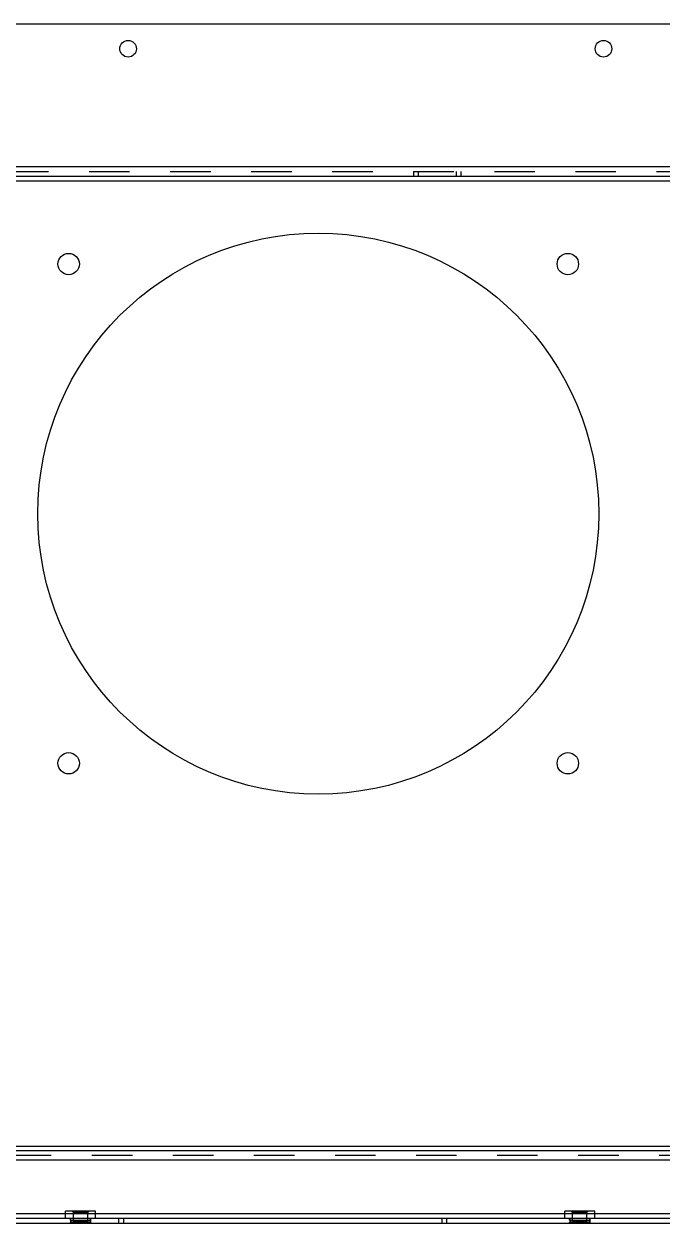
# Model space of a CAD drawing. Header units: millimetres. Extents: x 0 to 8948, y -1340 to 1100.
# Drawn here: x 7138.5 to 7272.7, y -884.2 to -632 of the extents above; entities that cross this region are included whole.
import ezdxf

# ---------------------------------------------------------------- set-up
doc = ezdxf.new("R2010")
doc.units = ezdxf.units.MM
doc.header["$LTSCALE"] = 85.25
doc.linetypes.add('HIDDEN', pattern=[0.2, 0.1, -0.1])
doc.layers.get('0').update_dxf_attribs({"linetype": 'CONTINUOUS'})
doc.layers.add('02___PRT_ALL_AXES', color=7, linetype='CONTINUOUS')
doc.layers.add('DEFAULT_2', color=8, linetype='HIDDEN')

msp = doc.modelspace()

# ---------------------------------------------------------------- linework, layer by layer
at = {"color": 7, "linetype": 'Continuous'}
for p, q in [((7125.387, -631.996), (7275.387, -631.996)), ((7049.887, -661.996), (7365.887, -661.996)), ((7047.887, -663.996), (7365.887, -663.996)), ((7050.887, -664.996), (7364.887, -664.996)), ((7365.887, -868.996), (7047.887, -868.996)), ((7050.887, -867.996), (7364.887, -867.996)), ((7365.887, -870.996), (7049.887, -870.996)), ((7063.537, -882.196), (7147.237, -882.196)), ((7153.537, -881.696), (7147.237, -881.696)), ((7147.237, -883.196), (7147.237, -881.696)), ((7153.537, -883.196), (7153.537, -881.696)), ((7153.537, -882.196), (7252.237, -882.196)), ((7258.537, -881.696), (7252.237, -881.696)), ((7252.237, -883.196), (7252.237, -881.696)), ((7258.537, -883.196), (7258.537, -881.696)), ((7258.537, -882.196), (7352.237, -882.196)), ((7049.887, -883.196), (7365.887, -883.196)), ((7158.387, -883.196), (7158.387, -884.196)), ((7159.387, -883.196), (7159.387, -884.196)), ((7226.387, -883.196), (7226.387, -884.196)), ((7227.387, -883.196), (7227.387, -884.196))]:
    msp.add_line(p, q, dxfattribs=at)
at = {"color": 3, "linetype": 'Continuous'}
msp.add_line((7049.887, -884.196), (7365.887, -884.196), dxfattribs=at)
at = {"layer": '02___PRT_ALL_AXES', "color": 8, "linetype": 'HIDDEN'}
for p, q in [((7148.287, -883.196), (7152.487, -883.196)), ((7148.287, -883.196), (7148.287, -884.196)), ((7148.287, -884.196), (7152.487, -884.196)), ((7152.487, -883.196), (7152.487, -884.196)), ((7253.287, -883.196), (7257.487, -883.196)), ((7253.287, -883.196), (7253.287, -884.196)), ((7253.287, -884.196), (7257.487, -884.196)), ((7257.487, -883.196), (7257.487, -884.196))]:
    msp.add_line(p, q, dxfattribs=at)
at = {"layer": '02___PRT_ALL_AXES', "color": 7, "linetype": 'Continuous'}
for centre, radius in [((7160.387, -637.196), 1.75), ((7260.387, -637.196), 1.75), ((7200.387, -734.996), 59), ((7147.887, -682.496), 2.25), ((7252.887, -682.496), 2.25), ((7147.887, -787.496), 2.25), ((7252.887, -787.496), 2.25)]:
    msp.add_circle(centre, radius, dxfattribs=at)
at = {"layer": 'DEFAULT_2', "color": 8, "linetype": 'HIDDEN'}
for p, q in [((7049.887, -662.996), (7365.887, -662.996)), ((7220.387, -662.996), (7220.387, -663.996)), ((7221.387, -662.996), (7221.387, -663.996)), ((7229.387, -662.996), (7229.387, -663.996)), ((7230.387, -662.996), (7230.387, -663.996)), ((7365.887, -869.996), (7049.887, -869.996)), ((7147.237, -882.196), (7153.537, -882.196)), ((7147.911, -881.716), (7147.911, -881.696)), ((7149.803, -881.716), (7147.911, -881.716)), ((7147.925, -881.716), (7147.925, -881.696)), ((7147.948, -881.696), (7147.948, -881.716)), ((7147.955, -881.716), (7147.955, -881.696)), ((7147.993, -881.696), (7147.993, -881.716)), ((7147.993, -881.716), (7147.993, -881.696)), ((7147.994, -881.696), (7147.994, -881.716)), ((7147.996, -881.716), (7147.996, -881.696)), ((7148.006, -881.716), (7148.006, -881.696)), ((7148.016, -881.696), (7148.016, -881.716)), ((7148.24, -881.716), (7148.24, -881.696)), ((7148.273, -881.716), (7148.273, -881.696)), ((7148.354, -881.716), (7148.354, -881.696)), ((7148.387, -881.716), (7148.387, -881.696)), ((7148.396, -881.696), (7148.396, -881.716)), ((7148.408, -881.716), (7148.408, -881.696)), ((7148.428, -881.696), (7148.428, -881.716)), ((7148.429, -881.716), (7148.429, -881.696)), ((7148.431, -881.716), (7148.431, -881.696)), ((7148.458, -881.716), (7148.458, -881.696)), ((7148.459, -881.716), (7148.459, -881.696)), ((7148.465, -881.716), (7148.465, -881.696)), ((7148.475, -881.716), (7148.475, -881.696)), ((7148.487, -881.696), (7148.487, -881.716)), ((7148.488, -881.716), (7148.488, -881.696)), ((7148.533, -881.716), (7148.533, -881.696)), ((7148.545, -881.716), (7148.545, -881.696)), ((7148.575, -881.716), (7148.575, -881.696)), ((7148.578, -881.716), (7148.578, -881.696)), ((7148.581, -881.716), (7148.581, -881.696)), ((7148.887, -881.996), (7148.587, -881.696)), ((7148.588, -881.716), (7148.588, -881.696)), ((7148.655, -881.716), (7148.655, -881.696)), ((7148.673, -881.696), (7148.673, -881.716)), ((7148.675, -881.716), (7148.675, -881.696)), ((7148.677, -881.716), (7148.677, -881.696)), ((7148.678, -881.696), (7148.678, -881.716)), ((7148.692, -881.696), (7148.692, -881.716)), ((7148.695, -881.716), (7148.695, -881.696)), ((7148.698, -881.716), (7148.698, -881.696)), ((7148.711, -881.716), (7148.711, -881.696)), ((7148.712, -881.716), (7148.712, -881.696)), ((7148.72, -881.716), (7148.72, -881.696)), ((7148.721, -881.716), (7148.721, -881.696)), ((7148.782, -881.716), (7148.782, -881.696)), ((7148.782, -881.716), (7148.782, -881.696)), ((7148.794, -881.696), (7148.794, -881.716)), ((7148.819, -881.716), (7148.819, -881.696)), ((7148.825, -881.716), (7148.825, -881.696)), ((7148.841, -881.716), (7148.841, -881.696)), ((7148.843, -881.716), (7148.843, -881.696)), ((7148.856, -881.696), (7148.856, -881.716)), ((7148.86, -881.716), (7148.86, -881.696)), ((7148.87, -881.716), (7148.87, -881.696)), ((7148.871, -881.716), (7148.871, -881.696)), ((7148.874, -881.716), (7148.874, -881.696)), ((7148.886, -881.716), (7148.886, -881.696)), ((7151.887, -881.996), (7148.887, -881.996)), ((7148.887, -883.866), (7148.887, -881.996)), ((7148.899, -881.696), (7148.899, -881.716)), ((7148.9, -881.716), (7148.9, -881.696)), ((7148.901, -881.716), (7148.901, -881.696)), ((7148.935, -881.696), (7148.935, -881.716)), ((7148.942, -881.716), (7148.942, -881.696)), ((7149.002, -881.716), (7149.002, -881.696)), ((7149.009, -881.696), (7149.009, -881.716)), ((7149.033, -881.716), (7149.033, -881.696)), ((7149.044, -881.716), (7149.044, -881.696)), ((7149.056, -881.696), (7149.056, -881.716)), ((7149.067, -881.716), (7149.067, -881.696)), ((7149.067, -881.716), (7149.067, -881.696)), ((7149.078, -881.716), (7149.078, -881.696)), ((7149.08, -881.716), (7149.08, -881.696)), ((7149.119, -881.716), (7149.119, -881.696)), ((7149.148, -881.716), (7149.148, -881.696)), ((7149.155, -881.716), (7149.155, -881.696)), ((7149.156, -881.716), (7149.156, -881.696)), ((7149.231, -881.696), (7149.231, -881.716)), ((7149.249, -881.716), (7149.249, -881.696)), ((7149.278, -881.716), (7149.278, -881.696)), ((7149.291, -881.696), (7149.291, -881.716)), ((7149.301, -881.696), (7149.301, -881.716)), ((7149.319, -881.716), (7149.319, -881.696)), ((7149.349, -881.696), (7149.349, -881.716)), ((7149.357, -881.716), (7149.357, -881.696)), ((7149.486, -881.696), (7149.486, -881.716)), ((7149.52, -881.716), (7149.52, -881.696)), ((7149.549, -881.716), (7149.549, -881.696)), ((7149.556, -881.716), (7149.556, -881.696)), ((7149.585, -881.716), (7149.585, -881.696)), ((7149.597, -881.716), (7149.597, -881.696)), ((7149.625, -881.716), (7149.625, -881.696)), ((7149.632, -881.716), (7149.632, -881.696)), ((7149.791, -881.716), (7149.791, -881.696)), ((7149.803, -881.716), (7149.803, -881.696)), ((7149.943, -881.696), (7149.943, -881.716)), ((7150.324, -881.716), (7149.943, -881.716)), ((7149.944, -881.716), (7149.944, -881.696)), ((7149.984, -881.716), (7149.984, -881.696)), ((7149.993, -881.716), (7149.993, -881.696)), ((7149.994, -881.696), (7149.994, -881.716)), ((7149.995, -881.716), (7149.995, -881.696)), ((7150.017, -881.716), (7150.017, -881.696)), ((7150.024, -881.716), (7150.024, -881.696)), ((7150.024, -881.696), (7150.024, -881.716)), ((7150.029, -881.716), (7150.029, -881.696)), ((7150.032, -881.716), (7150.032, -881.696)), ((7150.11, -881.716), (7150.11, -881.696)), ((7150.126, -881.716), (7150.126, -881.696)), ((7150.126, -881.716), (7150.126, -881.696)), ((7150.135, -881.716), (7150.135, -881.696)), ((7150.16, -881.716), (7150.16, -881.696)), ((7150.171, -881.716), (7150.171, -881.696)), ((7150.217, -881.716), (7150.217, -881.696)), ((7150.244, -881.716), (7150.244, -881.696)), ((7150.25, -881.716), (7150.25, -881.696)), ((7150.276, -881.716), (7150.276, -881.696)), ((7150.277, -881.716), (7150.277, -881.696)), ((7150.283, -881.716), (7150.283, -881.696)), ((7150.284, -881.716), (7150.284, -881.696)), ((7150.291, -881.696), (7150.291, -881.716)), ((7150.295, -881.716), (7150.295, -881.696)), ((7150.323, -881.716), (7150.323, -881.696)), ((7150.324, -881.716), (7150.324, -881.696)), ((7151.887, -881.996), (7152.187, -881.696)), ((7151.887, -883.866), (7151.887, -881.996)), ((7252.237, -882.196), (7258.537, -882.196)), ((7252.911, -881.716), (7252.911, -881.696)), ((7254.803, -881.716), (7252.911, -881.716)), ((7252.925, -881.716), (7252.925, -881.696)), ((7252.948, -881.696), (7252.948, -881.716)), ((7252.955, -881.716), (7252.955, -881.696)), ((7252.993, -881.696), (7252.993, -881.716)), ((7252.993, -881.716), (7252.993, -881.696)), ((7252.994, -881.696), (7252.994, -881.716)), ((7252.996, -881.716), (7252.996, -881.696)), ((7253.006, -881.716), (7253.006, -881.696)), ((7253.016, -881.696), (7253.016, -881.716)), ((7253.24, -881.716), (7253.24, -881.696)), ((7253.273, -881.716), (7253.273, -881.696)), ((7253.354, -881.716), (7253.354, -881.696)), ((7253.387, -881.716), (7253.387, -881.696)), ((7253.396, -881.696), (7253.396, -881.716)), ((7253.408, -881.716), (7253.408, -881.696)), ((7253.428, -881.696), (7253.428, -881.716)), ((7253.429, -881.716), (7253.429, -881.696)), ((7253.431, -881.716), (7253.431, -881.696)), ((7253.458, -881.716), (7253.458, -881.696)), ((7253.459, -881.716), (7253.459, -881.696)), ((7253.465, -881.716), (7253.465, -881.696)), ((7253.475, -881.716), (7253.475, -881.696)), ((7253.487, -881.696), (7253.487, -881.716)), ((7253.488, -881.716), (7253.488, -881.696)), ((7253.533, -881.716), (7253.533, -881.696)), ((7253.545, -881.716), (7253.545, -881.696)), ((7253.575, -881.716), (7253.575, -881.696)), ((7253.578, -881.716), (7253.578, -881.696)), ((7253.581, -881.716), (7253.581, -881.696)), ((7253.887, -881.996), (7253.587, -881.696)), ((7253.588, -881.716), (7253.588, -881.696)), ((7253.655, -881.716), (7253.655, -881.696)), ((7253.673, -881.696), (7253.673, -881.716)), ((7253.675, -881.716), (7253.675, -881.696)), ((7253.677, -881.716), (7253.677, -881.696)), ((7253.678, -881.696), (7253.678, -881.716)), ((7253.692, -881.696), (7253.692, -881.716)), ((7253.695, -881.716), (7253.695, -881.696)), ((7253.698, -881.716), (7253.698, -881.696)), ((7253.711, -881.716), (7253.711, -881.696)), ((7253.712, -881.716), (7253.712, -881.696)), ((7253.72, -881.716), (7253.72, -881.696)), ((7253.721, -881.716), (7253.721, -881.696)), ((7253.782, -881.716), (7253.782, -881.696)), ((7253.782, -881.716), (7253.782, -881.696)), ((7253.794, -881.696), (7253.794, -881.716)), ((7253.819, -881.716), (7253.819, -881.696)), ((7253.825, -881.716), (7253.825, -881.696)), ((7253.841, -881.716), (7253.841, -881.696)), ((7253.843, -881.716), (7253.843, -881.696)), ((7253.856, -881.696), (7253.856, -881.716)), ((7253.86, -881.716), (7253.86, -881.696)), ((7253.87, -881.716), (7253.87, -881.696)), ((7253.871, -881.716), (7253.871, -881.696)), ((7253.874, -881.716), (7253.874, -881.696)), ((7253.886, -881.716), (7253.886, -881.696)), ((7256.887, -881.996), (7253.887, -881.996)), ((7253.887, -883.866), (7253.887, -881.996)), ((7253.899, -881.696), (7253.899, -881.716)), ((7253.9, -881.716), (7253.9, -881.696)), ((7253.901, -881.716), (7253.901, -881.696)), ((7253.935, -881.696), (7253.935, -881.716)), ((7253.942, -881.716), (7253.942, -881.696)), ((7254.002, -881.716), (7254.002, -881.696)), ((7254.009, -881.696), (7254.009, -881.716)), ((7254.033, -881.716), (7254.033, -881.696)), ((7254.044, -881.716), (7254.044, -881.696)), ((7254.056, -881.696), (7254.056, -881.716)), ((7254.067, -881.716), (7254.067, -881.696)), ((7254.067, -881.716), (7254.067, -881.696)), ((7254.078, -881.716), (7254.078, -881.696)), ((7254.08, -881.716), (7254.08, -881.696)), ((7254.119, -881.716), (7254.119, -881.696)), ((7254.148, -881.716), (7254.148, -881.696)), ((7254.155, -881.716), (7254.155, -881.696)), ((7254.156, -881.716), (7254.156, -881.696)), ((7254.231, -881.696), (7254.231, -881.716)), ((7254.249, -881.716), (7254.249, -881.696)), ((7254.278, -881.716), (7254.278, -881.696)), ((7254.291, -881.696), (7254.291, -881.716)), ((7254.301, -881.696), (7254.301, -881.716)), ((7254.319, -881.716), (7254.319, -881.696)), ((7254.349, -881.696), (7254.349, -881.716)), ((7254.357, -881.716), (7254.357, -881.696)), ((7254.486, -881.696), (7254.486, -881.716)), ((7254.52, -881.716), (7254.52, -881.696)), ((7254.549, -881.716), (7254.549, -881.696)), ((7254.556, -881.716), (7254.556, -881.696)), ((7254.585, -881.716), (7254.585, -881.696)), ((7254.597, -881.716), (7254.597, -881.696)), ((7254.625, -881.716), (7254.625, -881.696)), ((7254.632, -881.716), (7254.632, -881.696)), ((7254.791, -881.716), (7254.791, -881.696)), ((7254.803, -881.716), (7254.803, -881.696)), ((7254.943, -881.696), (7254.943, -881.716)), ((7255.324, -881.716), (7254.943, -881.716)), ((7254.944, -881.716), (7254.944, -881.696)), ((7254.984, -881.716), (7254.984, -881.696)), ((7254.993, -881.716), (7254.993, -881.696)), ((7254.994, -881.696), (7254.994, -881.716)), ((7254.995, -881.716), (7254.995, -881.696)), ((7255.017, -881.716), (7255.017, -881.696)), ((7255.024, -881.716), (7255.024, -881.696)), ((7255.024, -881.696), (7255.024, -881.716)), ((7255.029, -881.716), (7255.029, -881.696)), ((7255.032, -881.716), (7255.032, -881.696)), ((7255.11, -881.716), (7255.11, -881.696)), ((7255.126, -881.716), (7255.126, -881.696)), ((7255.126, -881.716), (7255.126, -881.696)), ((7255.135, -881.716), (7255.135, -881.696)), ((7255.16, -881.716), (7255.16, -881.696)), ((7255.171, -881.716), (7255.171, -881.696)), ((7255.217, -881.716), (7255.217, -881.696)), ((7255.244, -881.716), (7255.244, -881.696)), ((7255.25, -881.716), (7255.25, -881.696)), ((7255.276, -881.716), (7255.276, -881.696)), ((7255.277, -881.716), (7255.277, -881.696)), ((7255.283, -881.716), (7255.283, -881.696)), ((7255.284, -881.716), (7255.284, -881.696)), ((7255.291, -881.696), (7255.291, -881.716)), ((7255.295, -881.716), (7255.295, -881.696)), ((7255.323, -881.716), (7255.323, -881.696)), ((7255.324, -881.716), (7255.324, -881.696)), ((7256.887, -881.996), (7257.187, -881.696)), ((7256.887, -883.866), (7256.887, -881.996)), ((7148.262, -883.576), (7148.262, -883.196)), ((7148.262, -883.576), (7152.512, -883.576)), ((7148.487, -883.576), (7148.262, -884.066)), ((7152.512, -884.066), (7148.262, -884.066)), ((7148.262, -884.166), (7148.262, -884.066)), ((7148.262, -884.166), (7152.512, -884.166)), ((7148.887, -883.866), (7148.587, -884.166)), ((7151.887, -883.866), (7148.887, -883.866)), ((7151.887, -883.866), (7152.187, -884.166)), ((7152.287, -883.576), (7152.512, -884.066)), ((7152.512, -883.576), (7152.512, -883.196)), ((7152.512, -884.166), (7152.512, -884.066)), ((7253.262, -883.576), (7253.262, -883.196)), ((7253.262, -883.576), (7257.512, -883.576)), ((7253.487, -883.576), (7253.262, -884.066)), ((7257.512, -884.066), (7253.262, -884.066)), ((7253.262, -884.166), (7253.262, -884.066)), ((7253.262, -884.166), (7257.512, -884.166)), ((7253.887, -883.866), (7253.587, -884.166)), ((7256.887, -883.866), (7253.887, -883.866)), ((7256.887, -883.866), (7257.187, -884.166)), ((7257.287, -883.576), (7257.512, -884.066)), ((7257.512, -883.576), (7257.512, -883.196)), ((7257.512, -884.166), (7257.512, -884.066))]:
    msp.add_line(p, q, dxfattribs=at)

doc.saveas('drawing.dxf')
